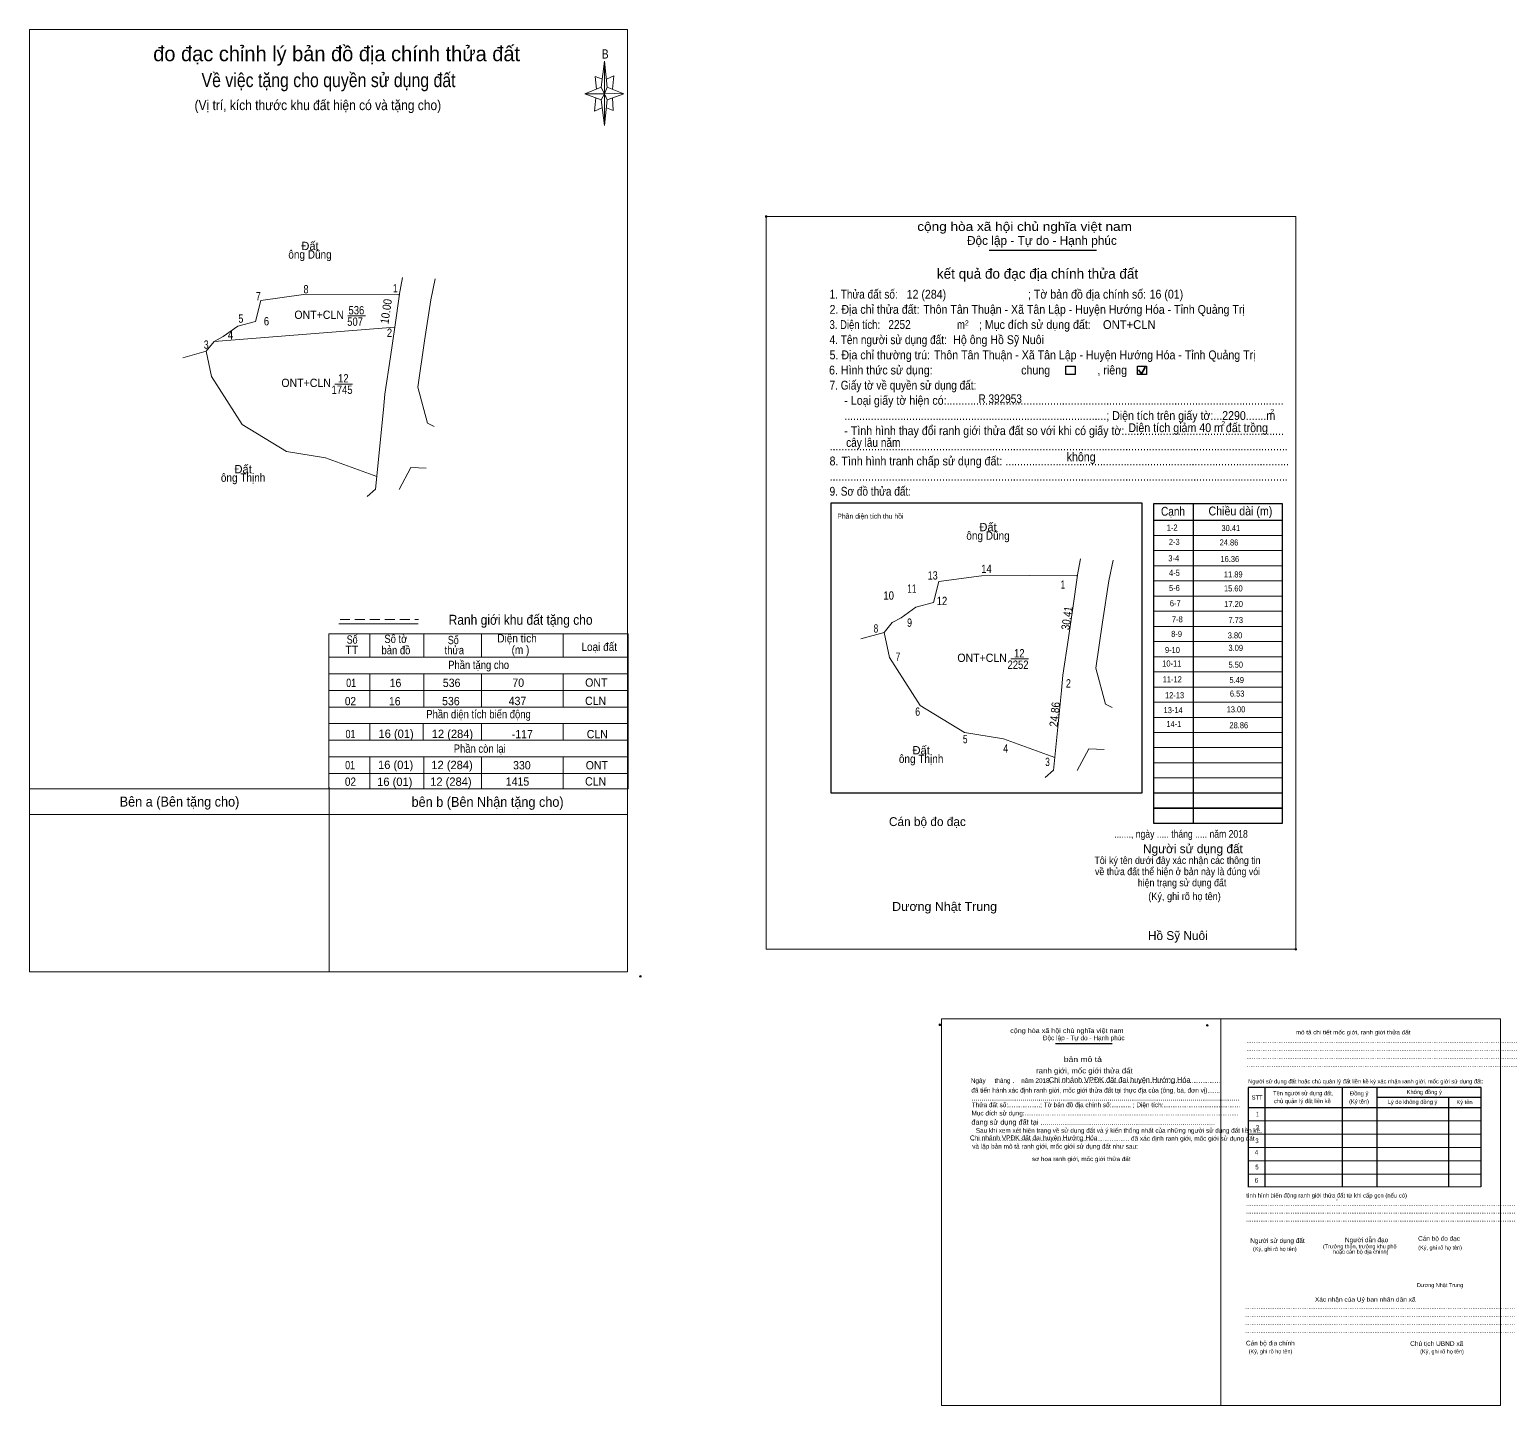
# Model space of a CAD drawing. Header units: metres. Extents: x 546917 to 548009, y 1836388 to 1837065.
# Drawn here: x 547566.7 to 548009.4, y 1836387.6 to 1836801.7 of the extents above; entities that cross this region are included whole.
import ezdxf
from ezdxf.enums import TextEntityAlignment as Align

# ---------------------------------------------------------------- set-up
doc = ezdxf.new("R2010")
doc.units = ezdxf.units.M
doc.header["$PDMODE"] = 32
doc.header["$PDSIZE"] = 0.5
doc.linetypes.add('DOTTED', pattern=[1.5, 0.3, -1.2])
doc.linetypes.add('MEDIUM_DASHED', pattern=[4.5, 3, -1.5])
for name, color, linetype, lineweight in [('10', 7, 'Continuous', 13), ('17', 7, 'Continuous', 13), ('23', 7, 'Continuous', 13), ('3', 7, 'Continuous', 13), ('5', 7, 'Continuous', 13), ('54', 7, 'DOTTED', 25), ('6', 7, 'Continuous', 13), ('63', 7, 'Continuous', 13), ('7', 7, 'Continuous', 13)]:
    doc.layers.add(name, color=color, linetype=linetype, lineweight=lineweight)
doc.layers.add('25', color=7, linetype='Continuous')
doc.layers.add('30', color=7, linetype='Continuous')

msp = doc.modelspace()

# ---------------------------------------------------------------- linework, layer by layer
at = {"layer": '10'}
for p, q in [((547649.18, 1836721.93), (547636.3, 1836720.19)), ((547649.18, 1836721.93), (547636.3, 1836720.19)), ((547662.54, 1836715.49), (547667.8, 1836715.49)), ((547619.84, 1836704.87), (547612.85, 1836702.88)), ((547675.31, 1836703.24), (547673.67, 1836691.96)), ((547658.62, 1836695), (547663.88, 1836695)), ((547673.21, 1836687.38), (547670.79, 1836663.35)), ((547655.8, 1836672.81), (547644.07, 1836674.75)), ((547853.25, 1836637.33), (547840.37, 1836635.59)), ((547853.25, 1836637.33), (547840.37, 1836635.59)), ((547823.91, 1836620.27), (547816.92, 1836618.28)), ((547879.38, 1836618.64), (547877.74, 1836607.36)), ((547862.07, 1836612.26), (547867.33, 1836612.26)), ((547877.28, 1836602.78), (547874.86, 1836578.75)), ((547859.87, 1836588.21), (547848.14, 1836590.15))]:
    msp.add_line(p, q, dxfattribs=at)
at = {"layer": '23'}
for p, q in [((547677.99, 1836721.68), (547678.95, 1836727.03)), ((547688.77, 1836726.62), (547687.5, 1836720.39)), ((547681.47, 1836669.85), (547677.98, 1836663.3)), ((547681.47, 1836669.85), (547686.03, 1836669.67)), ((547670.79, 1836663.36), (547668.36, 1836661.15)), ((547882.06, 1836637.08), (547883.02, 1836642.43)), ((547892.84, 1836642.02), (547891.57, 1836635.79)), ((547885.54, 1836585.25), (547882.05, 1836578.7)), ((547885.54, 1836585.25), (547890.1, 1836585.07)), ((547874.86, 1836578.76), (547872.43, 1836576.55))]:
    msp.add_line(p, q, dxfattribs=at)
for points in [[(547687.5, 1836720.39), (547685.59, 1836707.96), (547683.55, 1836694.11), (547686.49, 1836683.22), (547688.48, 1836682.22)], [(547891.57, 1836635.79), (547889.66, 1836623.36), (547887.62, 1836609.51), (547890.56, 1836598.62), (547892.55, 1836597.62)]]:
    msp.add_lwpolyline(points, dxfattribs=at)
at = {"layer": '3'}
for p, q in [((547636.3, 1836720.19), (547634.74, 1836713.85)), ((547678.04, 1836722.05), (547649.18, 1836721.93)), ((547676.6, 1836712.15), (547678.04, 1836722.05)), ((547622.24, 1836707.81), (547676.6, 1836712.15)), ((547675.31, 1836703.24), (547676.6, 1836712.15)), ((547673.21, 1836687.38), (547673.67, 1836691.96)), ((547644.07, 1836674.75), (547630.73, 1836682.84)), ((547644.07, 1836674.75), (547655.8, 1836672.81)), ((547671.18, 1836667.22), (547655.8, 1836672.81)), ((547840.37, 1836635.59), (547838.81, 1836629.25)), ((547882.11, 1836637.45), (547853.25, 1836637.33)), ((547880.67, 1836627.55), (547882.11, 1836637.45)), ((547879.38, 1836618.64), (547880.67, 1836627.55)), ((547877.28, 1836602.78), (547877.74, 1836607.36)), ((547848.14, 1836590.15), (547834.8, 1836598.24)), ((547848.14, 1836590.15), (547859.87, 1836588.21)), ((547875.25, 1836582.62), (547859.87, 1836588.21))]:
    msp.add_line(p, q, dxfattribs=at)
for points in [[(547636.3, 1836720.19), (547634.74, 1836713.85), (547629.43, 1836712.47)], [(547629.43, 1836712.47), (547624.96, 1836709.27), (547622.24, 1836707.81), (547619.84, 1836704.87), (547621.42, 1836697.3), (547630.73, 1836682.84)], [(547840.37, 1836635.59), (547838.81, 1836629.25), (547833.5, 1836627.87)], [(547833.5, 1836627.87), (547829.03, 1836624.67), (547826.31, 1836623.21), (547823.91, 1836620.27), (547825.49, 1836612.7), (547834.8, 1836598.24)]]:
    msp.add_lwpolyline(points, dxfattribs=at)
at = {"layer": '5'}
for p, q in [((547738.78, 1836784.36), (547739.78, 1836792.16)), ((547738.78, 1836780.56), (547733.78, 1836782.36)), ((547740.58, 1836784.36), (547745.58, 1836782.36)), ((547740.58, 1836780.56), (547739.78, 1836772.76)), ((547742.38, 1836777.36), (547740.38, 1836778.16)), ((547742.18, 1836781.16), (547742.38, 1836777.36)), ((547659.82, 1836622.8), (547683.62, 1836622.8)), ((547656.74, 1836619.8), (547746.9, 1836619.8)), ((547669.1, 1836619.8), (547669.1, 1836612.96)), ((547685.38, 1836619.8), (547685.38, 1836612.8)), ((547702.7, 1836619.8), (547702.7, 1836612.8)), ((547727.3, 1836619.8), (547727.3, 1836612.8)), ((547746.9, 1836619.8), (547746.9, 1836573.16)), ((547656.74, 1836612.8), (547746.9, 1836612.8)), ((547656.74, 1836607.8), (547746.9, 1836607.8)), ((547669.1, 1836607.8), (547669.1, 1836597.8)), ((547685.38, 1836607.8), (547685.38, 1836597.8)), ((547702.7, 1836607.8), (547702.7, 1836597.8)), ((547727.3, 1836607.8), (547727.3, 1836597.8)), ((547656.74, 1836602.8), (547746.9, 1836602.8)), ((547656.74, 1836597.8), (547746.9, 1836597.8)), ((547656.74, 1836592.8), (547746.9, 1836592.8)), ((547669.1, 1836592.8), (547669.1, 1836587.8)), ((547685.18, 1836592.8), (547685.18, 1836587.8)), ((547702.7, 1836592.8), (547702.7, 1836587.8)), ((547727.3, 1836592.8), (547727.3, 1836587.8)), ((547656.74, 1836587.8), (547746.9, 1836587.8)), ((547656.74, 1836582.8), (547746.9, 1836582.8)), ((547669.1, 1836582.8), (547669.1, 1836573.16)), ((547685.38, 1836582.8), (547685.38, 1836573.16)), ((547702.7, 1836582.8), (547702.7, 1836573.16)), ((547727.3, 1836582.8), (547727.3, 1836573.16)), ((547656.74, 1836577.8), (547746.9, 1836577.8)), ((547656.9, 1836573.64), (547656.9, 1836518.24)), ((547566.9, 1836573.16), (547746.9, 1836573.16)), ((547566.9, 1836573.16), (547746.9, 1836573.16)), ((547566.9, 1836573.16), (547746.9, 1836573.16)), ((547566.9, 1836565.44), (547746.5, 1836565.44))]:
    msp.add_line(p, q, dxfattribs=at)
at = {"layer": '5', "linetype": 'MEDIUM_DASHED'}
msp.add_line((547660.14, 1836624.12), (547683.74, 1836624.12), dxfattribs=at)
at = {"layer": '5'}
for points in [[(547566.66, 1836801.72), (547746.66, 1836801.72), (547746.66, 1836518.12), (547566.66, 1836518.12)], [(547739.78, 1836792.16), (547740.58, 1836784.36), (547739.78, 1836782.36)], [(547739.78, 1836782.36), (547733.78, 1836782.36), (547738.78, 1836784.36), (547740.58, 1836780.56), (547745.58, 1836782.36), (547739.78, 1836782.56)], [(547739.78, 1836782.36), (547739.78, 1836772.76), (547738.78, 1836780.56)]]:
    msp.add_lwpolyline(points, close=True, dxfattribs=at)
for points in [[(547739.18, 1836786.76), (547736.98, 1836787.56), (547737.38, 1836783.76)], [(547740.38, 1836786.76), (547742.58, 1836787.76), (547742.18, 1836783.76)], [(547739.78, 1836782.36), (547738.78, 1836784.36), (547733.78, 1836782.36)], [(547739.78, 1836782.36), (547740.58, 1836780.56), (547745.58, 1836782.36)], [(547737.18, 1836781.16), (547736.78, 1836777.16), (547738.98, 1836778.16)]]:
    msp.add_lwpolyline(points, dxfattribs=at)
msp.add_point((547750.58, 1836516.76), dxfattribs=at)
at = {"layer": '63'}
msp.add_line((547656.74, 1836619.8), (547656.74, 1836573.16), dxfattribs=at)
at = {"layer": '7', "lineweight": 25}
for p, q in [((547855.55, 1836735.28), (547887.79, 1836735.28)), ((547905.12, 1836562.76), (547905.12, 1836659.1)), ((547916.91, 1836659.1), (547916.91, 1836562.76)), ((547905.12, 1836654), (547943.67, 1836654)), ((547943.67, 1836571.89), (547905.12, 1836571.89)), ((547943.67, 1836567.33), (547905.12, 1836567.33)), ((547943.67, 1836567.32), (547905.12, 1836567.32)), ((547943.67, 1836562.76), (547905.12, 1836562.76)), ((547875.5, 1836496.52), (547892.52, 1836496.52)), ((547938.51, 1836483.26), (547938.51, 1836453.37)), ((547961.73, 1836483.14), (547961.73, 1836453.37)), ((547972.2, 1836483.14), (547972.2, 1836453.37)), ((547933.47, 1836477.32), (548003.59, 1836477.32)), ((547972.2, 1836480.37), (548003.59, 1836480.37)), ((547993.76, 1836480.37), (547993.76, 1836453.37))]:
    msp.add_line(p, q, dxfattribs=at)
at = {"layer": '7', "lineweight": 35}
for p, q in [((547900.51, 1836699.25), (547901.42, 1836698.07)), ((547901.42, 1836698.07), (547902.52, 1836700.04))]:
    msp.add_line(p, q, dxfattribs=at)
at = {"layer": '7'}
for p, q in [((547905.12, 1836649.44), (547943.67, 1836649.44)), ((547905.12, 1836644.88), (547943.67, 1836644.88)), ((547905.12, 1836640.32), (547943.67, 1836640.32)), ((547905.12, 1836635.76), (547943.67, 1836635.76)), ((547905.12, 1836631.2), (547943.67, 1836631.2)), ((547905.12, 1836626.63), (547943.67, 1836626.63)), ((547905.12, 1836622.07), (547943.67, 1836622.07)), ((547905.12, 1836617.51), (547943.67, 1836617.51)), ((547905.12, 1836612.95), (547943.67, 1836612.95)), ((547905.12, 1836608.39), (547943.67, 1836608.39)), ((547905.12, 1836603.82), (547943.67, 1836603.82)), ((547905.12, 1836599.26), (547943.67, 1836599.26)), ((547905.12, 1836594.7), (547943.67, 1836594.7)), ((547905.12, 1836590.14), (547943.67, 1836590.14)), ((547905.12, 1836585.58), (547943.67, 1836585.58)), ((547905.12, 1836581.01), (547943.67, 1836581.01)), ((547905.12, 1836576.45), (547943.67, 1836576.45)), ((547905.12, 1836571.89), (547943.67, 1836571.89)), ((547905.12, 1836567.32), (547943.67, 1836567.32)), ((547933.47, 1836473.31), (548003.59, 1836473.31)), ((547933.47, 1836469.29), (548003.59, 1836469.29)), ((547933.47, 1836465.28), (548003.59, 1836465.28)), ((547933.47, 1836461.27), (548003.59, 1836461.27)), ((547933.47, 1836457.25), (548003.59, 1836457.25)), ((547933.35, 1836453.37), (548003.47, 1836453.37))]:
    msp.add_line(p, q, dxfattribs=at)
for points in [[(547788.41, 1836745.4), (547947.82, 1836745.4), (547947.82, 1836524.9), (547788.41, 1836524.9)], [(547841.15, 1836503.98), (547925.3, 1836503.98), (547925.3, 1836387.59), (547841.15, 1836387.59)], [(547925.3, 1836503.98), (548009.45, 1836503.98), (548009.45, 1836387.59), (547925.3, 1836387.59)], [(547925.3, 1836503.97), (548009.45, 1836503.97), (548009.45, 1836387.59), (547925.3, 1836387.59)]]:
    msp.add_lwpolyline(points, close=True, dxfattribs=at)
at = {"layer": '7', "lineweight": 25}
for points in [[(547878.62, 1836700.42), (547881.36, 1836700.42), (547881.36, 1836697.87), (547878.62, 1836697.87)], [(547900.16, 1836700.42), (547902.9, 1836700.42), (547902.9, 1836697.87), (547900.16, 1836697.87)], [(547807.95, 1836659.25), (547901.47, 1836659.25), (547901.47, 1836571.89), (547807.95, 1836571.89)]]:
    msp.add_lwpolyline(points, close=True, dxfattribs=at)
for points in [[(547905.12, 1836659.1), (547943.67, 1836659.1), (547943.67, 1836562.76)], [(548003.59, 1836453.37), (548003.59, 1836483.26), (547933.47, 1836483.26), (547933.47, 1836453.37)]]:
    msp.add_lwpolyline(points, dxfattribs=at)
at = {"layer": '7'}
for p in [(547788.41, 1836745.4), (547947.82, 1836524.9), (547840.7, 1836502.18), (547921.15, 1836502.01)]:
    msp.add_point(p, dxfattribs=at)

# ---------------------------------------------------------------- texts
at = {"layer": '10'}
for s, width, p in [('ONT+CLN', 0.95, (547653.865, 1836714.6)), ('507', 0.85, (547664.68, 1836712.53)), ('536', 0.85, (547665.07, 1836715.97)), ('12', 0.85, (547661.15, 1836695.48)), ('ONT+CLN', 0.95, (547649.945, 1836694.11)), ('1745', 0.85, (547660.76, 1836692.04)), ('ONT+CLN', 0.95, (547853.395, 1836611.37)), ('12', 0.85, (547864.6, 1836612.74)), ('2252', 0.85, (547864.21, 1836609.3))]:
    msp.add_text(s, height=2.5, dxfattribs=dict(at, width=width)).set_placement(p, align=Align.CENTER)
at = {"layer": '17'}
for s, height, width, p in [('2', 0.6, 0.75, (547959.98, 1836449.14)), ('Dương Nhật Trung', 1.2, 0.9, (547984.29, 1836423.24))]:
    msp.add_text(s, height=height, dxfattribs=dict(at, width=width)).set_placement(p)
at = {"layer": '25', "width": 0.9}
for height, p in [(1.6, (547873.49, 1836484.82)), (1.44, (547849.75, 1836467.44))]:
    msp.add_text('Chi nhánh VPĐK đất đai huyện Hướng Hóa', height=height, dxfattribs=at).set_placement(p)
at = {"layer": '30', "width": 0.85}
for s, height, p in [('1-2', 1.825, (547912.23, 1836650.91)), ('30.41', 1.82, (547931.07, 1836650.76)), ('2-3', 1.825, (547912.86, 1836646.58)), ('24.86', 1.82, (547930.51, 1836646.42)), ('3-4', 1.825, (547912.71, 1836641.65)), ('16.36', 1.82, (547930.77, 1836641.43)), ('4-5', 1.824, (547912.91, 1836637.27)), ('11.89', 1.82, (547931.8, 1836636.8)), ('5-6', 1.824, (547912.91, 1836632.7)), ('15.60', 1.82, (547931.82, 1836632.59)), ('6-7', 1.824, (547913.15, 1836628.12)), ('17.20', 1.82, (547931.91, 1836627.9)), ('7-8', 1.824, (547913.78, 1836623.3)), ('7.73', 1.82, (547931.93, 1836623.07)), ('8-9', 1.824, (547913.56, 1836618.9)), ('3.80', 1.82, (547931.71, 1836618.46)), ('9-10', 1.82, (547912.94, 1836614.07)), ('3.09', 1.82, (547931.93, 1836614.7)), ('10-11', 1.82, (547913.36, 1836610)), ('5.50', 1.82, (547931.93, 1836609.65)), ('11-12', 1.82, (547913.5, 1836605.23)), ('5.49', 1.82, (547932.21, 1836605.02)), ('12-13', 1.82, (547914.2, 1836600.46)), ('6.53', 1.82, (547932.35, 1836600.95)), ('13-14', 1.82, (547913.78, 1836595.97)), ('13.00', 1.82, (547932.63, 1836596.19)), ('14-1', 1.82, (547913.36, 1836591.77)), ('28.86', 1.82, (547933.47, 1836591.42))]:
    msp.add_text(s, height=height, dxfattribs=at).set_placement(p, align=Align.RIGHT)
at = {"layer": '5'}
for s, height, p in [('đo đạc chỉnh lý bản đồ địa chính thửa đất', 4.5, (547659.13, 1836792.16)), ('16 (01)', 2.5, (547677.025, 1836588.52)), ('12 (284)', 2.5, (547693.98, 1836588.48)), ('16 (01)', 2.5, (547676.885, 1836579.16)), ('12 (284)', 2.5, (547693.86, 1836579.12)), ('16 (01)', 2.5, (547676.625, 1836574.06)), ('12 (284)', 2.5, (547693.52, 1836574.1))]:
    msp.add_text(s, height=height, dxfattribs=at).set_placement(p, align=Align.CENTER)
for s, height, width, p in [('B', 2.755, 0.8, (547739.985, 1836792.96)), ('Về việc tặng cho quyền sử dụng đất', 4.2, 0.85, (547656.695, 1836784.36)), ('(Vị trí, kích thước khu đất hiện có và tặng cho)', 3, 0.9, (547653.47, 1836777.44)), ('Ranh giới khu đất tặng cho', 3, 0.9, (547714.495, 1836622.56)), ('Số', 2.5, 0.8, (547663.795, 1836616.88)), ('Số tờ', 2.5, 0.85, (547676.955, 1836617.08)), ('Số', 2.5, 0.8, (547694.235, 1836616.72)), ('Diện tích', 2.5, 0.9, (547713.43, 1836617.24)), ('TT', 2.5, 0.95, (547663.705, 1836613.76)), ('bản đồ', 2.5, 0.85, (547676.98, 1836613.68)), ('thửa', 2.5, 0.85, (547694.545, 1836613.68)), ('(m )', 2.5, 0.9, (547714.455, 1836613.8)), ('Loại đất', 2.5, 0.9, (547738.17, 1836614.68)), ('Phần tặng cho', 2.5, 0.85, (547701.865, 1836609.24)), ('01', 2.5, 0.8, (547663.495, 1836603.84)), ('16', 2.5, 0.95, (547676.84, 1836603.8)), ('536', 2.5, 0.95, (547693.735, 1836603.84)), ('70', 2.5, 0.95, (547713.78, 1836603.88)), ('ONT', 2.5, 0.95, (547737.285, 1836603.92)), ('02', 2.5, 0.9, (547663.285, 1836598.34)), ('16', 2.5, 0.95, (547676.62, 1836598.3)), ('536', 2.5, 0.95, (547693.515, 1836598.34)), ('437', 2.5, 0.95, (547713.555, 1836598.38)), ('CLN', 2.5, 0.95, (547737.075, 1836598.42)), ('Phần diện tích biến động', 2.5, 0.85, (547701.84, 1836594.4)), ('01', 2.5, 0.8, (547663.295, 1836588.44)), ('Phần còn lại', 2.5, 0.85, (547702.19, 1836584.04)), ('-117', 2.5, 0.95, (547715.01, 1836588.4)), ('CLN', 2.5, 0.95, (547737.575, 1836588.4)), ('01', 2.5, 0.8, (547663.175, 1836579.08)), ('330', 2.5, 0.95, (547714.875, 1836579.04)), ('ONT', 2.5, 0.95, (547737.445, 1836579.04)), ('02', 2.5, 0.9, (547663.285, 1836574.1)), ('1415', 2.5, 0.95, (547713.565, 1836574.14)), ('CLN', 2.5, 0.95, (547737.075, 1836574.18)), ('Bên a (Bên tặng cho)', 3, 0.95, (547611.83, 1836567.84)), ('bên b (Bên Nhận tặng cho)', 3, 0.95, (547704.56, 1836567.76))]:
    msp.add_text(s, height=height, dxfattribs=dict(at, width=width)).set_placement(p, align=Align.CENTER)
at = {"layer": '54'}
for p in [(547651.115, 1836735.31), (547630.985, 1836668.15), (547855.185, 1836650.71), (547835.055, 1836583.55)]:
    msp.add_text('Đất', height=2.5, dxfattribs=at).set_placement(p, align=Align.CENTER)
for s, width, p in [('ông Dũng', 0.9, (547651.11, 1836732.75)), ('ông Thịnh', 0.9, (547630.98, 1836665.59)), ('ông Dũng', 0.9, (547855.18, 1836648.15)), ('14', 0.85, (547854.715, 1836638.14)), ('13', 0.8, (547838.54, 1836636.16)), ('1', 0.65, (547877.69, 1836633.42)), ('10', 0.85, (547825.285, 1836630.11)), ('11', 0.75, (547832.265, 1836632.2)), ('12', 0.85, (547841.33, 1836628.48)), ('8', 0.75, (547821.445, 1836620.21)), ('9', 0.8, (547831.56, 1836621.96)), ('7', 0.75, (547828.075, 1836611.71)), ('2', 0.8, (547879.375, 1836603.68)), ('6', 0.8, (547834.005, 1836595.18)), ('5', 0.75, (547848.315, 1836586.91)), ('ông Thịnh', 0.9, (547835.05, 1836580.99)), ('4', 0.8, (547860.52, 1836584.12)), ('3', 0.75, (547873.085, 1836580.05))]:
    msp.add_text(s, height=2.5, dxfattribs=dict(at, width=width)).set_placement(p, align=Align.CENTER)
for s, rotation, width, p in [('30.41', 81.762, 0.85, (547880.156, 1836624.391)), ('24.86', 84.249, 0.9, (547876.486, 1836595.46))]:
    msp.add_text(s, height=2.5, rotation=rotation, dxfattribs=dict(at, width=width)).set_placement(p, align=Align.CENTER)
at = {"layer": '6'}
for s, height, width, p in [('ONT+CLN', 2.66, 0.95, (547889.76, 1836711.56)), ('Hộ ông Hồ Sỹ Nuôi', 2.65, 0.9, (547844.71, 1836707.02))]:
    msp.add_text(s, height=height, dxfattribs=dict(at, width=width)).set_placement(p)
at = {"layer": '63'}
for s, width, p in [(' 8', 0.8, (547650.65, 1836722.28)), (' 1', 0.75, (547677.48, 1836722.61)), (' 7', 0.8, (547636.3, 1836720.19)), (' 5', 0.8, (547631.05, 1836713.45)), (' 6', 0.85, (547638.8, 1836712.66)), (' 4', 0.85, (547627.97, 1836708.5)), (' 2', 0.85, (547675.83, 1836709.21)), (' 3', 0.8, (547620.62, 1836705.63))]:
    msp.add_text(s, height=2.5, dxfattribs=dict(at, width=width)).set_placement(p, align=Align.RIGHT)
at = {"layer": '63', "width": 0.9}
msp.add_text('10.00', height=2.5, rotation=81.789, dxfattribs=at).set_placement((547675.254, 1836716.701), align=Align.CENTER)
msp.add_text('Phần diện tích thu hồi', height=1.5, dxfattribs=at).set_placement((547819.78, 1836654.49), align=Align.CENTER)
at = {"layer": '7'}
for s, height, width, p in [('cộng hòa xã hội chủ nghĩa việt nam', 2.661, 1.15, (547833.89, 1836741.08)), ('1. Thửa đất số:', 2.661, 0.85, (547807.49, 1836720.7)), ('12 (284)', 2.65, 0.9, (547830.7, 1836720.7)), ('; Tờ bản đồ địa chính số:', 2.661, 0.9, (547867.2, 1836720.7)), ('16 (01)', 2.65, 0.9, (547903.82, 1836720.74)), ('2. Địa chỉ thửa đất:', 2.661, 0.9, (547807.49, 1836716.14)), ('Thôn Tân Thuận - Xã Tân Lập - Huyện Hướng Hóa - Tỉnh Quảng Trị', 2.65, 0.9, (547835.69, 1836716.14)), ('3. Diện tích:', 2.661, 0.8, (547807.49, 1836711.57)), ('2252', 2.65, 0.85, (547825.2, 1836711.6)), ('m', 2.661, 0.8, (547845.85, 1836711.57)), ('2', 1.52, 0.8, (547848.24, 1836712.64)), ('; Mục đích sử dụng đất:', 2.661, 0.9, (547852.44, 1836711.57)), ('4. Tên người sử dụng đất:', 2.661, 0.85, (547807.49, 1836707.01)), ('5. Địa chỉ thường trú:', 2.661, 0.9, (547807.49, 1836702.45)), ('Thôn Tân Thuận - Xã Tân Lập - Huyện Hướng Hóa - Tỉnh Quảng Trị', 2.65, 0.9, (547838.92, 1836702.45)), ('6. Hình thức sử dụng:', 2.661, 0.9, (547807.34, 1836697.88)), ('chung                , riêng', 2.661, 0.9, (547865.16, 1836697.88)), ('7. Giấy tờ về quyền sử dụng đất:', 2.661, 0.85, (547807.49, 1836693.32)), ('     - Loại giấy tờ hiện có:..................................................................................................................', 2.661, 0.9, (547807.49, 1836688.76)), ('R 392953', 2.65, 0.85, (547852.31, 1836689.26)), ('     .........................................................................................; Diện tích trên giấy tờ:...2290.......m', 2.65, 0.9, (547807.49, 1836684.2)), ('2', 1.52, 0.8, (547940.14, 1836686)), ('     - Tình hình thay đổi ranh giới thửa đất so với khi có giấy tờ:......................................................', 2.661, 0.9, (547807.49, 1836679.64)), ('Diện tích giảm 40 m đất trồng', 2.66, 0.9, (547897.42, 1836680.54)), ('2', 1.52, 0.8, (547925.42, 1836682.35)), ('...........................................................................................................................................................', 2.661, 0.9, (547807.49, 1836675.08)), ('cây lâu năm ', 2.664, 0.85, (547812.48, 1836676.09)), ('8. Tình hình tranh chấp sử dụng đất: ................................................................................................', 2.661, 0.9, (547807.49, 1836670.52)), ('không', 2.661, 0.9, (547878.84, 1836671.77)), ('...........................................................................................................................................................', 2.661, 0.9, (547807.49, 1836665.96)), ('9. Sơ đồ thửa đất:', 2.661, 0.85, (547807.49, 1836661.4)), ('Cạnh', 2.661, 0.85, (547907.24, 1836655.38)), ('Chiều dài (m)', 2.661, 0.9, (547921.54, 1836655.47)), ('......., ngày ..... tháng ..... năm 2018', 2.28, 0.85, (547893.17, 1836558.48)), ('Dương Nhật Trung', 2.664, 1.05, (547826.32, 1836536.46)), ('(Ký, ghi rõ họ tên)', 2.281, 0.9, (547903.42, 1836539.71)), ('cộng hòa xã hội chủ nghĩa việt nam', 1.405, 1.15, (547861.85, 1836499.72)), ('........................................................................................................................................................', 1.405, 0.9, (547932.93, 1836496.8)), ('........................................................................................................................................................', 1.405, 0.9, (547932.93, 1836494.4)), ('........................................................................................................................................................', 1.405, 0.9, (547932.93, 1836491.98)), ('........................................................................................................................................................', 1.405, 0.9, (547933.07, 1836489.58)), ('Ngày     tháng .    năm 2018, ..............................................................................................', 1.4, 0.9, (547849.99, 1836484.7)), (' đã tiến hành xác định ranh giới, mốc giới thửa đất tại thực địa của (ông, bà, đơn vị)........', 1.405, 0.9, (547849.61, 1836481.78)), ('STT', 1.244, 1.05, (547934.51, 1836479.69)), ('Đồng ý', 1.244, 1.05, (547964.13, 1836480.92)), ('Thửa đất số:..................; Tờ bản đồ địa chính số:........... ; Diện tích:...........................................', 1.405, 0.9, (547850.29, 1836477.38)), ('Mục đích sử dụng:........................................................................................................................', 1.405, 0.9, (547850.22, 1836474.89)), ('....................................................................................................................................', 1.6, 0.9, (547850.22, 1836479.38)), ('(Ký tên)', 1.244, 0.9, (547963.86, 1836478.49)), ('Lý do không đồng ý', 1.244, 0.9, (547975.49, 1836478.36)), ('Ký tên', 1.244, 0.9, (547996.17, 1836478.32)), ('đang sử dụng đất tại ......................................................................................', 1.6, 0.9, (547850.19, 1836472.09)), ('......................................................................................... đã xác định ranh giới, mốc giới sử dụng đất', 1.402, 0.9, (547850.07, 1836467.28)), ('Sau khi xem xét hiện trạng về sử dụng đất và ý kiến thống nhất của những người sử dụng đất liền kề,', 1.405, 0.85, (547851.51, 1836469.68)), (' và lập bản mô tả ranh giới, mốc giới sử dụng đất như sau:', 1.405, 0.9, (547849.89, 1836464.88)), ('.......................................................................................................................................................', 1.405, 0.9, (547932.89, 1836447.78)), ('.......................................................................................................................................................', 1.405, 0.9, (547932.89, 1836445.38)), ('.......................................................................................................................................................', 1.405, 0.9, (547932.89, 1836442.97)), ('(Ký, ghi rõ họ tên)', 1.204, 0.9, (547934.93, 1836434.12)), ('(Ký, ghi rõ họ tên)', 1.204, 0.9, (547984.67, 1836434.52)), ('........................................................................................................................................................', 1.405, 0.9, (547932.31, 1836416.78)), ('........................................................................................................................................................', 1.405, 0.9, (547932.31, 1836414.36)), ('........................................................................................................................................................', 1.405, 0.9, (547932.31, 1836411.96)), ('........................................................................................................................................................', 1.405, 0.9, (547932.31, 1836409.56)), ('Chủ tịch UBND xã', 1.405, 1.05, (547982.23, 1836405.54)), ('(Ký, ghi rõ họ tên)', 1.204, 0.9, (547933.63, 1836403.28)), ('(Ký, ghi rõ họ tên)', 1.204, 0.9, (547985.25, 1836403.28))]:
    msp.add_text(s, height=height, dxfattribs=dict(at, width=width)).set_placement(p)
for s, height, p in [('Độc lập - Tự do - Hạnh phúc', 2.661, (547848.85, 1836736.88)), ('Cán bộ đo đạc', 2.661, (547825.36, 1836561.99)), ('Người sử dụng đất', 2.661, (547901.83, 1836553.82)), ('Hồ Sỹ Nuôi', 2.66, (547903.32, 1836527.7)), ('Độc lập - Tự do - Hạnh phúc', 1.405, (547871.69, 1836497.53)), ('Người sử dụng đất hoặc chủ quản lý đất liền kề ký xác nhận ranh giới, mốc giới sử dụng đất:', 1.244, (547933.47, 1836484.54)), ('Tên người sử dụng đất,', 1.244, (547940.98, 1836480.97)), ('Không đồng ý', 1.244, (547981.19, 1836481.34)), ('chủ quản lý đất liền kề', 1.244, (547941.27, 1836478.6)), ('tình hình biến động ranh giới thửa đất từ khi cấp gcn (nếu có)', 1.284, (547932.89, 1836450.2)), ('Người sử dụng đất', 1.405, (547934.11, 1836436.54)), ('Người dẫn đạo', 1.404, (547962.61, 1836436.76)), ('Cán bộ đo đạc', 1.402, (547984.63, 1836437.18)), ('Cán bộ địa chính', 1.405, (547932.82, 1836405.68))]:
    msp.add_text(s, height=height, dxfattribs=at).set_placement(p)
for s, height, p in [('kết quả đo đạc địa chính thửa đất', 3.041, (547870.085, 1836726.7)), ('.', 0.76, (547947.84, 1836524.53))]:
    msp.add_text(s, height=height, dxfattribs=at).set_placement(p, align=Align.CENTER)
for s, height, width, p in [('Tôi ký tên dưới đây xác nhận các thông tin', 2.198, 0.9, (547912.2, 1836550.57)), ('về thửa đất thể hiện ở bản này là đúng vói', 2.198, 0.9, (547912.225, 1836547.21)), ('hiện trạng sử dụng đất', 2.198, 0.9, (547913.58, 1836543.84)), ('mô tả chi tiết mốc giới, ranh giới thửa đất', 1.284, 1.1, (547965.06, 1836499.28)), ('ranh giới, mốc giới thửa đất', 1.605, 1.1, (547884.185, 1836487.56)), ('bản mô tả', 1.605, 1.2, (547883.72, 1836490.98)), ('1', 1.405, 0.65, (547936.285, 1836474.6)), ('2', 1.405, 0.8, (547936.29, 1836470.6)), ('3', 1.405, 0.75, (547936.125, 1836466.57)), ('4', 1.405, 0.8, (547935.97, 1836463.06)), ('sơ họa ranh giới, mốc giới thửa đất', 1.284, 1.1, (547883.235, 1836461.16)), ('5', 1.405, 0.75, (547936.135, 1836458.65)), ('6', 1.405, 0.8, (547935.96, 1836454.68)), ('(Trưởng thôn, trưởng khu phố', 1.204, 0.9, (547967.065, 1836434.88)), ('hoặc cán bộ địa chính)', 1.204, 0.9, (547967.33, 1836433.28)), ('Xác nhận của Uỷ ban nhân dân xã', 1.285, 1.15, (547968.725, 1836418.89))]:
    msp.add_text(s, height=height, dxfattribs=dict(at, width=width)).set_placement(p, align=Align.CENTER)

doc.saveas('drawing.dxf')
